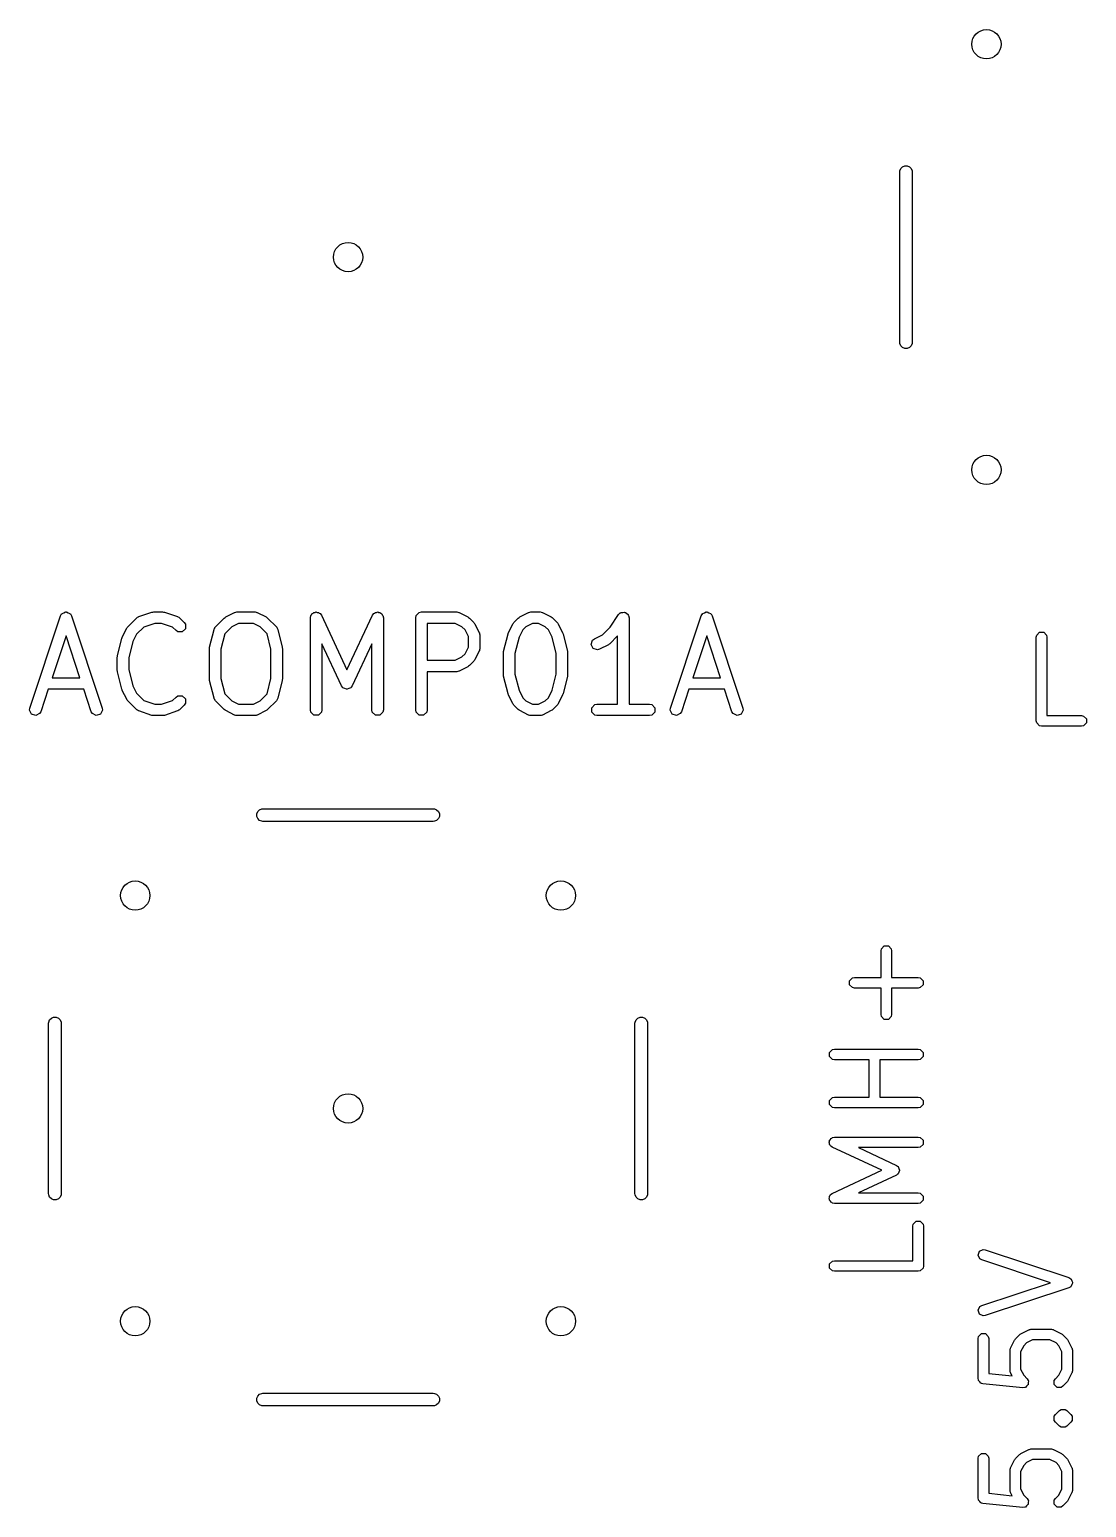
# Model space of a CAD drawing. Extents: x -0.15 to 0.9, y -0.14 to 1.34.
# Drawn here: x -0.15 to 0.347, y 0.613 to 1.307 of the extents above; entities that cross this region are included whole.
import ezdxf

# ---------------------------------------------------------------- set-up
doc = ezdxf.new("R2010")
doc.units = 0
doc.header["$MEASUREMENT"] = 0
doc.layers.add('BLACK', color=7, linetype='CONTINUOUS')

msp = doc.modelspace()

# ---------------------------------------------------------------- linework, layer by layer
at = {"layer": 'BLACK', "linetype": 'CONTINUOUS'}
for p, q in [((0.25925, 1.24), (0.25931, 1.24058)), ((0.25925, 1.16), (0.25925, 1.24)), ((0.25931, 1.24058), (0.25975, 1.24164)), ((0.25975, 1.24164), (0.26056, 1.24246)), ((0.26056, 1.24246), (0.26163, 1.2429)), ((0.26163, 1.2429), (0.26278, 1.2429)), ((0.26278, 1.2429), (0.26385, 1.24246)), ((0.26385, 1.24246), (0.26466, 1.24164)), ((0.26466, 1.24164), (0.2651, 1.24058)), ((0.2651, 1.24058), (0.26516, 1.24)), ((0.26516, 1.24), (0.26516, 1.16)), ((0.25931, 1.15942), (0.25925, 1.16)), ((0.26516, 1.16), (0.2651, 1.15942)), ((0.25975, 1.15836), (0.25931, 1.15942)), ((0.26056, 1.15754), (0.25975, 1.15836)), ((0.26163, 1.1571), (0.26056, 1.15754)), ((0.26278, 1.1571), (0.26163, 1.1571)), ((0.26385, 1.15754), (0.26278, 1.1571)), ((0.26466, 1.15836), (0.26385, 1.15754)), ((0.2651, 1.15942), (0.26466, 1.15836)), ((-0.14955, 0.9881), (-0.13511, 1.03141)), ((-0.13511, 1.03141), (-0.13459, 1.03233)), ((-0.13459, 1.03233), (-0.13441, 1.03242)), ((-0.13441, 1.03242), (-0.13432, 1.0326)), ((-0.13432, 1.0326), (-0.1335, 1.03287)), ((-0.1335, 1.03287), (-0.13274, 1.03325)), ((-0.13274, 1.03325), (-0.13254, 1.03319)), ((-0.13254, 1.03319), (-0.13235, 1.03325)), ((-0.13235, 1.03325), (-0.13158, 1.03287)), ((-0.13158, 1.03287), (-0.13077, 1.0326)), ((-0.13077, 1.0326), (-0.13068, 1.03242)), ((-0.13068, 1.03242), (-0.1305, 1.03233)), ((-0.1305, 1.03233), (-0.12998, 1.03141)), ((-0.12998, 1.03141), (-0.11554, 0.9881)), ((-0.10352, 1.02628), (-0.0994, 1.03041)), ((-0.0994, 1.03041), (-0.09929, 1.03048)), ((-0.09929, 1.03048), (-0.09926, 1.03054)), ((-0.09926, 1.03054), (-0.09888, 1.03075)), ((-0.09888, 1.03075), (-0.09852, 1.03099)), ((-0.09852, 1.03099), (-0.09846, 1.03099)), ((-0.09846, 1.03099), (-0.09834, 1.03106)), ((-0.09834, 1.03106), (-0.09215, 1.03312)), ((-0.09086, 1.02785), (-0.09602, 1.02613)), ((-0.09215, 1.03312), (-0.09172, 1.03318)), ((-0.09172, 1.03318), (-0.0913, 1.03326)), ((-0.0913, 1.03326), (-0.08717, 1.03326)), ((-0.08761, 1.02785), (-0.09086, 1.02785)), ((-0.08245, 1.02613), (-0.08761, 1.02785)), ((-0.08717, 1.03326), (-0.08675, 1.03318)), ((-0.08675, 1.03318), (-0.08632, 1.03312)), ((-0.08632, 1.03312), (-0.08013, 1.03106)), ((-0.08013, 1.03106), (-0.08001, 1.03099)), ((-0.08001, 1.03099), (-0.07995, 1.03099)), ((-0.07995, 1.03099), (-0.07959, 1.03075)), ((-0.07959, 1.03075), (-0.07921, 1.03054)), ((-0.07921, 1.03054), (-0.07919, 1.03048)), ((-0.07919, 1.03048), (-0.07907, 1.03041)), ((-0.07907, 1.03041), (-0.07701, 1.02834)), ((-0.07701, 1.02834), (-0.07642, 1.02747)), ((-0.06228, 1.02628), (-0.05815, 1.03041)), ((-0.05815, 1.03041), (-0.05779, 1.03065)), ((-0.05779, 1.03065), (-0.05745, 1.03091)), ((-0.05745, 1.03091), (-0.05333, 1.03297)), ((-0.05148, 1.02785), (-0.05464, 1.02627)), ((-0.05333, 1.03297), (-0.0532, 1.03301)), ((-0.0532, 1.03301), (-0.05315, 1.03305)), ((-0.05315, 1.03305), (-0.05273, 1.03314)), ((-0.05273, 1.03314), (-0.05231, 1.03325)), ((-0.05231, 1.03325), (-0.05225, 1.03323)), ((-0.05225, 1.03323), (-0.05212, 1.03326)), ((-0.05212, 1.03326), (-0.04387, 1.03326)), ((-0.04451, 1.02785), (-0.05148, 1.02785)), ((-0.04135, 1.02627), (-0.04451, 1.02785)), ((-0.04387, 1.03326), (-0.04373, 1.03323)), ((-0.04373, 1.03323), (-0.04368, 1.03325)), ((-0.04368, 1.03325), (-0.04326, 1.03314)), ((-0.04326, 1.03314), (-0.04283, 1.03305)), ((-0.04283, 1.03305), (-0.04279, 1.03301)), ((-0.04279, 1.03301), (-0.04266, 1.03297)), ((-0.04266, 1.03297), (-0.03853, 1.03091)), ((-0.03853, 1.03091), (-0.03819, 1.03065)), ((-0.03819, 1.03065), (-0.03783, 1.03041)), ((-0.03783, 1.03041), (-0.0337, 1.02628)), ((-0.0177, 1.03055), (-0.0175, 1.03159)), ((-0.0177, 0.98725), (-0.0177, 1.03055)), ((-0.0175, 1.03159), (-0.01716, 1.03193)), ((-0.01716, 1.03193), (-0.01699, 1.03238)), ((-0.01699, 1.03238), (-0.01645, 1.03263)), ((-0.01645, 1.03263), (-0.01603, 1.03305)), ((-0.01603, 1.03305), (-0.01555, 1.03305)), ((-0.01555, 1.03305), (-0.01511, 1.03326)), ((-0.01511, 1.03326), (-0.01456, 1.03305)), ((-0.01456, 1.03305), (-0.01396, 1.03305)), ((-0.01396, 1.03305), (-0.01362, 1.03271)), ((-0.01362, 1.03271), (-0.01317, 1.03255)), ((-0.01317, 1.03255), (-0.01254, 1.0317)), ((-0.01254, 1.0317), (-0.00056, 1.00602)), ((-0.00056, 1.00602), (0.01142, 1.0317)), ((0.01142, 1.0317), (0.01205, 1.03255)), ((0.01205, 1.03255), (0.0125, 1.03271)), ((0.0125, 1.03271), (0.01284, 1.03305)), ((0.01284, 1.03305), (0.01344, 1.03305)), ((0.01344, 1.03305), (0.01399, 1.03326)), ((0.01399, 1.03326), (0.01443, 1.03305)), ((0.01443, 1.03305), (0.01491, 1.03305)), ((0.01491, 1.03305), (0.01533, 1.03263)), ((0.01533, 1.03263), (0.01587, 1.03238)), ((0.01587, 1.03238), (0.01604, 1.03193)), ((0.01604, 1.03193), (0.01638, 1.03159)), ((0.01638, 1.03159), (0.01658, 1.03055)), ((0.01658, 1.03055), (0.01658, 0.98725)), ((0.03179, 1.03055), (0.032, 1.03159)), ((0.03179, 0.98725), (0.03179, 1.03055)), ((0.032, 1.03159), (0.03346, 1.03305)), ((0.03346, 1.03305), (0.0345, 1.03326)), ((0.0345, 1.03326), (0.051, 1.03326)), ((0.05036, 1.02785), (0.0372, 1.02785)), ((0.0372, 1.02785), (0.0372, 1.01058)), ((0.05352, 1.02627), (0.05036, 1.02785)), ((0.051, 1.03326), (0.05113, 1.03323)), ((0.05113, 1.03323), (0.05119, 1.03325)), ((0.05119, 1.03325), (0.05161, 1.03314)), ((0.05161, 1.03314), (0.05203, 1.03305)), ((0.05203, 1.03305), (0.05208, 1.03301)), ((0.05208, 1.03301), (0.05221, 1.03297)), ((0.05221, 1.03297), (0.05633, 1.03091)), ((0.05633, 1.03091), (0.05667, 1.03065)), ((0.05667, 1.03065), (0.05703, 1.03041)), ((0.05703, 1.03041), (0.0591, 1.02834)), ((0.0591, 1.02834), (0.05934, 1.02798)), ((0.05934, 1.02798), (0.0596, 1.02764)), ((0.07745, 1.02764), (0.07771, 1.02798)), ((0.07771, 1.02798), (0.07795, 1.02834)), ((0.07795, 1.02834), (0.08002, 1.03041)), ((0.08002, 1.03041), (0.08038, 1.03065)), ((0.08038, 1.03065), (0.08072, 1.03091)), ((0.08072, 1.03091), (0.08484, 1.03297)), ((0.08669, 1.02785), (0.08353, 1.02627)), ((0.08484, 1.03297), (0.08497, 1.03301)), ((0.08497, 1.03301), (0.08502, 1.03305)), ((0.08502, 1.03305), (0.08544, 1.03314)), ((0.08544, 1.03314), (0.08586, 1.03325)), ((0.08586, 1.03325), (0.08592, 1.03323)), ((0.08592, 1.03323), (0.08605, 1.03326)), ((0.08605, 1.03326), (0.09018, 1.03326)), ((0.08954, 1.02785), (0.08669, 1.02785)), ((0.0927, 1.02627), (0.08954, 1.02785)), ((0.09018, 1.03326), (0.09031, 1.03323)), ((0.09031, 1.03323), (0.09037, 1.03325)), ((0.09037, 1.03325), (0.09079, 1.03314)), ((0.09079, 1.03314), (0.09121, 1.03305)), ((0.09121, 1.03305), (0.09126, 1.03301)), ((0.09126, 1.03301), (0.09139, 1.03297)), ((0.09139, 1.03297), (0.09551, 1.03091)), ((0.09551, 1.03091), (0.09586, 1.03065)), ((0.09586, 1.03065), (0.09622, 1.03041)), ((0.09622, 1.03041), (0.09828, 1.02834)), ((0.09828, 1.02834), (0.09852, 1.02798)), ((0.09852, 1.02798), (0.09879, 1.02764)), ((0.12313, 1.02609), (0.12711, 1.03206)), ((0.12711, 1.03206), (0.12785, 1.0328)), ((0.12785, 1.0328), (0.12813, 1.03286)), ((0.12813, 1.03286), (0.12833, 1.03305)), ((0.12833, 1.03305), (0.12911, 1.03305)), ((0.12911, 1.03305), (0.12989, 1.03321)), ((0.12989, 1.03321), (0.13012, 1.03305)), ((0.13012, 1.03305), (0.1304, 1.03305)), ((0.1304, 1.03305), (0.13095, 1.0325)), ((0.13095, 1.0325), (0.13161, 1.03206)), ((0.13161, 1.03206), (0.13166, 1.03179)), ((0.13166, 1.03179), (0.13186, 1.03159)), ((0.13186, 1.03159), (0.13207, 1.03055)), ((0.13207, 1.03055), (0.13207, 0.98995)), ((0.15154, 0.9881), (0.16598, 1.03141)), ((0.16598, 1.03141), (0.1665, 1.03233)), ((0.1665, 1.03233), (0.16668, 1.03242)), ((0.16668, 1.03242), (0.16677, 1.0326)), ((0.16677, 1.0326), (0.16758, 1.03287)), ((0.16758, 1.03287), (0.16835, 1.03325)), ((0.16835, 1.03325), (0.16854, 1.03319)), ((0.16854, 1.03319), (0.16874, 1.03325)), ((0.16874, 1.03325), (0.1695, 1.03287)), ((0.1695, 1.03287), (0.17032, 1.0326)), ((0.17032, 1.0326), (0.17041, 1.03242)), ((0.17041, 1.03242), (0.17059, 1.03233)), ((0.17059, 1.03233), (0.17111, 1.03141)), ((0.17111, 1.03141), (0.18555, 0.9881)), ((-0.13254, 1.02199), (-0.1391, 1.00233)), ((-0.12599, 1.00233), (-0.13254, 1.02199)), ((-0.10836, 1.01265), (-0.1063, 1.0209)), ((-0.1063, 1.0209), (-0.10617, 1.02117)), ((-0.10617, 1.02117), (-0.10609, 1.02145)), ((-0.10609, 1.02145), (-0.10403, 1.02558)), ((-0.10403, 1.02558), (-0.10377, 1.02592)), ((-0.10377, 1.02592), (-0.10352, 1.02628)), ((-0.09939, 1.02276), (-0.10112, 1.0193)), ((-0.09602, 1.02613), (-0.09939, 1.02276)), ((-0.08084, 1.02452), (-0.08245, 1.02613)), ((-0.07996, 1.02393), (-0.08084, 1.02452)), ((-0.07789, 1.02393), (-0.07996, 1.02393)), ((-0.07642, 1.02539), (-0.07789, 1.02393)), ((-0.07642, 1.02747), (-0.07642, 1.02539)), ((-0.06505, 1.01677), (-0.06299, 1.02502)), ((-0.06299, 1.02502), (-0.06287, 1.02529)), ((-0.06287, 1.0254), (-0.06268, 1.02568)), ((-0.06287, 1.02529), (-0.06287, 1.0254)), ((-0.06268, 1.02568), (-0.06254, 1.02598)), ((-0.06254, 1.02598), (-0.06244, 1.02604)), ((-0.06244, 1.02604), (-0.06228, 1.02628)), ((-0.05792, 1.02298), (-0.05972, 1.01579)), ((-0.05464, 1.02627), (-0.05792, 1.02298)), ((-0.03806, 1.02298), (-0.04135, 1.02627)), ((-0.03626, 1.01579), (-0.03806, 1.02298)), ((-0.0337, 1.02628), (-0.03354, 1.02604)), ((-0.03354, 1.02604), (-0.03344, 1.02598)), ((-0.03344, 1.02598), (-0.0333, 1.02568)), ((-0.0333, 1.02568), (-0.03312, 1.0254)), ((-0.03312, 1.0254), (-0.03312, 1.02529)), ((-0.03312, 1.02529), (-0.03299, 1.02502)), ((-0.03299, 1.02502), (-0.03093, 1.01677)), ((0.05496, 1.02483), (0.05352, 1.02627)), ((0.05654, 1.02167), (0.05496, 1.02483)), ((0.05654, 1.01676), (0.05654, 1.02167)), ((0.0596, 1.02764), (0.06167, 1.02352)), ((0.06167, 1.02352), (0.0617, 1.02338)), ((0.0617, 1.02338), (0.06175, 1.02334)), ((0.06175, 1.02334), (0.06183, 1.02292)), ((0.06183, 1.02292), (0.06194, 1.0225)), ((0.06194, 1.0225), (0.06193, 1.02244)), ((0.06193, 1.02244), (0.06195, 1.0223)), ((0.06195, 1.0223), (0.06195, 1.01612)), ((0.07312, 1.01471), (0.07518, 1.02296)), ((0.07518, 1.02296), (0.07531, 1.02323)), ((0.07531, 1.02323), (0.07538, 1.02352)), ((0.07538, 1.02352), (0.07745, 1.02764)), ((0.08036, 1.02136), (0.07845, 1.01372)), ((0.08209, 1.02483), (0.08036, 1.02136)), ((0.08353, 1.02627), (0.08209, 1.02483)), ((0.09414, 1.02483), (0.0927, 1.02627)), ((0.09587, 1.02136), (0.09414, 1.02483)), ((0.09778, 1.01372), (0.09587, 1.02136)), ((0.09879, 1.02764), (0.10085, 1.02352)), ((0.10085, 1.02352), (0.10093, 1.02323)), ((0.10093, 1.02323), (0.10105, 1.02296)), ((0.10105, 1.02296), (0.10312, 1.01471)), ((0.11578, 1.0206), (0.11951, 1.02247)), ((0.11951, 1.02247), (0.12313, 1.02609)), ((0.12665, 1.02196), (0.12303, 1.01833)), ((0.12665, 0.98995), (0.12665, 1.02196)), ((0.16854, 1.02199), (0.16199, 1.00233)), ((0.1751, 1.00233), (0.16854, 1.02199)), ((0.32345, 1.02142), (0.32364, 1.02237)), ((0.32345, 0.98205), (0.32345, 1.02142)), ((0.32364, 1.02237), (0.32499, 1.02373)), ((0.32499, 1.02373), (0.3269, 1.02373)), ((0.3269, 1.02373), (0.32826, 1.02237)), ((0.32826, 1.02237), (0.32845, 1.02142)), ((0.32845, 1.02142), (0.32845, 0.98455)), ((-0.10112, 1.0193), (-0.10303, 1.01166)), ((-0.06513, 1.01612), (-0.06507, 1.01644)), ((-0.06513, 1.00168), (-0.06513, 1.01612)), ((-0.06507, 1.01644), (-0.06505, 1.01677)), ((-0.05972, 1.01579), (-0.05972, 1.00202)), ((-0.03626, 1.00202), (-0.03626, 1.01579)), ((-0.03093, 1.01677), (-0.03091, 1.01644)), ((-0.03091, 1.01644), (-0.03085, 1.01612)), ((-0.03085, 1.01612), (-0.03085, 1.00168)), ((-0.00301, 0.99848), (-0.01229, 1.01835)), ((-0.01229, 1.01835), (-0.01229, 0.98725)), ((0.01117, 1.01835), (0.00189, 0.99848)), ((0.01117, 0.98725), (0.01117, 1.01835)), ((0.05496, 1.0136), (0.05654, 1.01676)), ((0.06167, 1.01491), (0.0596, 1.01078)), ((0.0617, 1.01504), (0.06167, 1.01491)), ((0.06175, 1.01508), (0.0617, 1.01504)), ((0.06183, 1.01551), (0.06175, 1.01508)), ((0.06194, 1.01593), (0.06183, 1.01551)), ((0.06195, 1.01612), (0.06193, 1.01599)), ((0.06193, 1.01599), (0.06194, 1.01593)), ((0.07304, 1.01406), (0.0731, 1.01438)), ((0.07304, 1.00374), (0.07304, 1.01406)), ((0.0731, 1.01438), (0.07312, 1.01471)), ((0.10312, 1.01471), (0.10313, 1.01438)), ((0.10313, 1.01438), (0.1032, 1.01406)), ((0.1032, 1.01406), (0.1032, 1.00374)), ((0.11429, 1.01799), (0.11494, 1.01995)), ((0.11521, 1.01614), (0.11429, 1.01799)), ((0.11494, 1.01995), (0.11578, 1.0206)), ((0.11718, 1.01548), (0.11521, 1.01614)), ((0.1182, 1.01576), (0.11718, 1.01548)), ((0.12232, 1.01782), (0.1182, 1.01576)), ((0.12267, 1.01809), (0.12232, 1.01782)), ((0.12303, 1.01833), (0.12267, 1.01809)), ((-0.10844, 1.01199), (-0.10838, 1.01232)), ((-0.10844, 1.00581), (-0.10844, 1.01199)), ((-0.10838, 1.01232), (-0.10836, 1.01265)), ((-0.10303, 1.01166), (-0.10303, 1.00614)), ((0.0372, 1.01058), (0.05036, 1.01058)), ((0.05036, 1.01058), (0.05352, 1.01216)), ((0.05633, 1.00751), (0.05221, 1.00545)), ((0.05352, 1.01216), (0.05496, 1.0136)), ((0.05667, 1.00778), (0.05633, 1.00751)), ((0.05703, 1.00802), (0.05667, 1.00778)), ((0.0591, 1.01008), (0.05703, 1.00802)), ((0.05934, 1.01044), (0.0591, 1.01008)), ((0.0596, 1.01078), (0.05934, 1.01044)), ((0.07845, 1.01372), (0.07845, 1.00408)), ((0.09778, 1.00408), (0.09778, 1.01372)), ((-0.1391, 1.00233), (-0.12599, 1.00233)), ((-0.10838, 1.00548), (-0.10844, 1.00581)), ((-0.10836, 1.00515), (-0.10838, 1.00548)), ((-0.1063, 0.9969), (-0.10836, 1.00515)), ((-0.10303, 1.00614), (-0.10112, 0.9985)), ((-0.06507, 1.00136), (-0.06513, 1.00168)), ((-0.06505, 1.00103), (-0.06507, 1.00136)), ((-0.06299, 0.99278), (-0.06505, 1.00103)), ((-0.05972, 1.00202), (-0.05792, 0.99482)), ((-0.03806, 0.99482), (-0.03626, 1.00202)), ((-0.03093, 1.00103), (-0.03299, 0.99278)), ((-0.03091, 1.00136), (-0.03093, 1.00103)), ((-0.03085, 1.00168), (-0.03091, 1.00136)), ((0.051, 1.00516), (0.0372, 1.00516)), ((0.0372, 1.00516), (0.0372, 0.98725)), ((0.05113, 1.00519), (0.051, 1.00516)), ((0.05119, 1.00517), (0.05113, 1.00519)), ((0.05161, 1.00528), (0.05119, 1.00517)), ((0.05203, 1.00537), (0.05161, 1.00528)), ((0.05208, 1.00541), (0.05203, 1.00537)), ((0.05221, 1.00545), (0.05208, 1.00541)), ((0.0731, 1.00342), (0.07304, 1.00374)), ((0.07312, 1.00309), (0.0731, 1.00342)), ((0.07518, 0.99484), (0.07312, 1.00309)), ((0.07845, 1.00408), (0.08036, 0.99644)), ((0.09587, 0.99644), (0.09778, 1.00408)), ((0.10312, 1.00309), (0.10105, 0.99484)), ((0.10313, 1.00342), (0.10312, 1.00309)), ((0.1032, 1.00374), (0.10313, 1.00342)), ((0.16199, 1.00233), (0.1751, 1.00233)), ((-0.1409, 0.99691), (-0.14441, 0.98639)), ((-0.12418, 0.99691), (-0.1409, 0.99691)), ((-0.12068, 0.98639), (-0.12418, 0.99691)), ((-0.10617, 0.99663), (-0.1063, 0.9969)), ((-0.10609, 0.99635), (-0.10617, 0.99663)), ((-0.10403, 0.99222), (-0.10609, 0.99635)), ((-0.10112, 0.9985), (-0.09939, 0.99504)), ((-0.09939, 0.99504), (-0.09602, 0.99167)), ((-0.08245, 0.99167), (-0.08084, 0.99329)), ((-0.08084, 0.99329), (-0.07996, 0.99387)), ((-0.07996, 0.99387), (-0.07789, 0.99387)), ((-0.07789, 0.99387), (-0.07642, 0.99241)), ((-0.05792, 0.99482), (-0.05464, 0.99153)), ((-0.04135, 0.99153), (-0.03806, 0.99482)), ((-0.0026, 0.99791), (-0.00301, 0.99848)), ((-0.00256, 0.99779), (-0.0026, 0.99791)), ((-0.00249, 0.99776), (-0.00256, 0.99779)), ((-0.00239, 0.99762), (-0.00249, 0.99776)), ((-0.00152, 0.99731), (-0.00239, 0.99762)), ((-0.00068, 0.99692), (-0.00152, 0.99731)), ((-0.00056, 0.99696), (-0.00068, 0.99692)), ((-0.00044, 0.99692), (-0.00056, 0.99696)), ((0.0004, 0.99731), (-0.00044, 0.99692)), ((0.00127, 0.99762), (0.0004, 0.99731)), ((0.00137, 0.99776), (0.00127, 0.99762)), ((0.00144, 0.99779), (0.00137, 0.99776)), ((0.00148, 0.99791), (0.00144, 0.99779)), ((0.00189, 0.99848), (0.00148, 0.99791)), ((0.07531, 0.99457), (0.07518, 0.99484)), ((0.07538, 0.99429), (0.07531, 0.99457)), ((0.07745, 0.99016), (0.07538, 0.99429)), ((0.08036, 0.99644), (0.08209, 0.99297)), ((0.08209, 0.99297), (0.08353, 0.99153)), ((0.0927, 0.99153), (0.09414, 0.99297)), ((0.09414, 0.99297), (0.09587, 0.99644)), ((0.10085, 0.99429), (0.09879, 0.99016)), ((0.10093, 0.99457), (0.10085, 0.99429)), ((0.10105, 0.99484), (0.10093, 0.99457)), ((0.16018, 0.99691), (0.15668, 0.98639)), ((0.1769, 0.99691), (0.16018, 0.99691)), ((0.18041, 0.98639), (0.1769, 0.99691)), ((-0.14968, 0.98706), (-0.14955, 0.9881)), ((-0.14875, 0.9852), (-0.14968, 0.98706)), ((-0.14441, 0.98639), (-0.14493, 0.98547)), ((-0.12015, 0.98547), (-0.12068, 0.98639)), ((-0.11541, 0.98706), (-0.11633, 0.9852)), ((-0.11554, 0.9881), (-0.11541, 0.98706)), ((-0.10377, 0.99188), (-0.10403, 0.99222)), ((-0.10352, 0.99152), (-0.10377, 0.99188)), ((-0.0994, 0.9874), (-0.10352, 0.99152)), ((-0.09929, 0.98732), (-0.0994, 0.9874)), ((-0.09926, 0.98726), (-0.09929, 0.98732)), ((-0.09888, 0.98705), (-0.09926, 0.98726)), ((-0.09852, 0.98681), (-0.09888, 0.98705)), ((-0.09846, 0.98681), (-0.09852, 0.98681)), ((-0.09834, 0.98674), (-0.09846, 0.98681)), ((-0.09215, 0.98468), (-0.09834, 0.98674)), ((-0.09602, 0.99167), (-0.09086, 0.98995)), ((-0.09086, 0.98995), (-0.08761, 0.98995)), ((-0.08761, 0.98995), (-0.08245, 0.99167)), ((-0.08013, 0.98674), (-0.08632, 0.98468)), ((-0.08001, 0.98681), (-0.08013, 0.98674)), ((-0.07995, 0.98681), (-0.08001, 0.98681)), ((-0.07959, 0.98705), (-0.07995, 0.98681)), ((-0.07921, 0.98726), (-0.07959, 0.98705)), ((-0.07919, 0.98732), (-0.07921, 0.98726)), ((-0.07907, 0.9874), (-0.07919, 0.98732)), ((-0.07701, 0.98946), (-0.07907, 0.9874)), ((-0.07642, 0.99034), (-0.07701, 0.98946)), ((-0.07642, 0.99241), (-0.07642, 0.99034)), ((-0.06287, 0.99251), (-0.06299, 0.99278)), ((-0.06287, 0.9924), (-0.06287, 0.99251)), ((-0.06268, 0.99212), (-0.06287, 0.9924)), ((-0.06254, 0.99182), (-0.06268, 0.99212)), ((-0.06244, 0.99176), (-0.06254, 0.99182)), ((-0.06228, 0.99152), (-0.06244, 0.99176)), ((-0.05815, 0.9874), (-0.06228, 0.99152)), ((-0.05779, 0.98715), (-0.05815, 0.9874)), ((-0.05745, 0.98689), (-0.05779, 0.98715)), ((-0.05333, 0.98483), (-0.05745, 0.98689)), ((-0.05464, 0.99153), (-0.05148, 0.98995)), ((-0.05148, 0.98995), (-0.04451, 0.98995)), ((-0.04451, 0.98995), (-0.04135, 0.99153)), ((-0.03853, 0.98689), (-0.04266, 0.98483)), ((-0.03819, 0.98715), (-0.03853, 0.98689)), ((-0.03783, 0.9874), (-0.03819, 0.98715)), ((-0.0337, 0.99152), (-0.03783, 0.9874)), ((-0.03354, 0.99176), (-0.0337, 0.99152)), ((-0.03344, 0.99182), (-0.03354, 0.99176)), ((-0.0333, 0.99212), (-0.03344, 0.99182)), ((-0.03312, 0.9924), (-0.0333, 0.99212)), ((-0.03299, 0.99278), (-0.03312, 0.99251)), ((-0.03312, 0.99251), (-0.03312, 0.9924)), ((-0.0175, 0.98621), (-0.0177, 0.98725)), ((-0.01603, 0.98475), (-0.0175, 0.98621)), ((-0.0125, 0.98621), (-0.01396, 0.98475)), ((-0.01229, 0.98725), (-0.0125, 0.98621)), ((0.01137, 0.98621), (0.01117, 0.98725)), ((0.01284, 0.98475), (0.01137, 0.98621)), ((0.01638, 0.98621), (0.01491, 0.98475)), ((0.01658, 0.98725), (0.01638, 0.98621)), ((0.032, 0.98621), (0.03179, 0.98725)), ((0.03346, 0.98475), (0.032, 0.98621)), ((0.037, 0.98621), (0.03553, 0.98475)), ((0.0372, 0.98725), (0.037, 0.98621)), ((0.07771, 0.98982), (0.07745, 0.99016)), ((0.07795, 0.98946), (0.07771, 0.98982)), ((0.08002, 0.9874), (0.07795, 0.98946)), ((0.08038, 0.98715), (0.08002, 0.9874)), ((0.08072, 0.98689), (0.08038, 0.98715)), ((0.08484, 0.98483), (0.08072, 0.98689)), ((0.08353, 0.99153), (0.08669, 0.98995)), ((0.08669, 0.98995), (0.08954, 0.98995)), ((0.08954, 0.98995), (0.0927, 0.99153)), ((0.09551, 0.98689), (0.09139, 0.98483)), ((0.09586, 0.98715), (0.09551, 0.98689)), ((0.09622, 0.9874), (0.09586, 0.98715)), ((0.09828, 0.98946), (0.09622, 0.9874)), ((0.09852, 0.98982), (0.09828, 0.98946)), ((0.09879, 0.99016), (0.09852, 0.98982)), ((0.11449, 0.98828), (0.11595, 0.98975)), ((0.11449, 0.98621), (0.11449, 0.98828)), ((0.11595, 0.98475), (0.11449, 0.98621)), ((0.11595, 0.98975), (0.11699, 0.98995)), ((0.11699, 0.98995), (0.12665, 0.98995)), ((0.13207, 0.98995), (0.14173, 0.98995)), ((0.14173, 0.98995), (0.14277, 0.98975)), ((0.14277, 0.98975), (0.14424, 0.98828)), ((0.14424, 0.98621), (0.14277, 0.98475)), ((0.14424, 0.98828), (0.14424, 0.98621)), ((0.15141, 0.98706), (0.15154, 0.9881)), ((0.15233, 0.9852), (0.15141, 0.98706)), ((0.15668, 0.98639), (0.15615, 0.98547)), ((0.18093, 0.98547), (0.18041, 0.98639)), ((0.18568, 0.98706), (0.18475, 0.9852)), ((0.18555, 0.9881), (0.18568, 0.98706)), ((-0.14679, 0.98455), (-0.14875, 0.9852)), ((-0.14493, 0.98547), (-0.14679, 0.98455)), ((-0.1183, 0.98455), (-0.12015, 0.98547)), ((-0.11633, 0.9852), (-0.1183, 0.98455)), ((-0.09172, 0.98462), (-0.09215, 0.98468)), ((-0.0913, 0.98454), (-0.09172, 0.98462)), ((-0.08717, 0.98454), (-0.0913, 0.98454)), ((-0.08675, 0.98462), (-0.08717, 0.98454)), ((-0.08632, 0.98468), (-0.08675, 0.98462)), ((-0.0532, 0.98479), (-0.05333, 0.98483)), ((-0.05315, 0.98475), (-0.0532, 0.98479)), ((-0.05273, 0.98466), (-0.05315, 0.98475)), ((-0.05231, 0.98455), (-0.05273, 0.98466)), ((-0.05225, 0.98457), (-0.05231, 0.98455)), ((-0.05212, 0.98454), (-0.05225, 0.98457)), ((-0.04387, 0.98454), (-0.05212, 0.98454)), ((-0.04373, 0.98457), (-0.04387, 0.98454)), ((-0.04368, 0.98455), (-0.04373, 0.98457)), ((-0.04326, 0.98466), (-0.04368, 0.98455)), ((-0.04283, 0.98475), (-0.04326, 0.98466)), ((-0.04279, 0.98479), (-0.04283, 0.98475)), ((-0.04266, 0.98483), (-0.04279, 0.98479)), ((-0.01396, 0.98475), (-0.01603, 0.98475)), ((0.01491, 0.98475), (0.01284, 0.98475)), ((0.03553, 0.98475), (0.03346, 0.98475)), ((0.08497, 0.98479), (0.08484, 0.98483)), ((0.08502, 0.98475), (0.08497, 0.98479)), ((0.08544, 0.98466), (0.08502, 0.98475)), ((0.08586, 0.98455), (0.08544, 0.98466)), ((0.08592, 0.98457), (0.08586, 0.98455)), ((0.08605, 0.98454), (0.08592, 0.98457)), ((0.09018, 0.98454), (0.08605, 0.98454)), ((0.09031, 0.98457), (0.09018, 0.98454)), ((0.09037, 0.98455), (0.09031, 0.98457)), ((0.09079, 0.98466), (0.09037, 0.98455)), ((0.09121, 0.98475), (0.09079, 0.98466)), ((0.09126, 0.98479), (0.09121, 0.98475)), ((0.09139, 0.98483), (0.09126, 0.98479)), ((0.11699, 0.98454), (0.11595, 0.98475)), ((0.14173, 0.98454), (0.11699, 0.98454)), ((0.14277, 0.98475), (0.14173, 0.98454)), ((0.1543, 0.98455), (0.15233, 0.9852)), ((0.15615, 0.98547), (0.1543, 0.98455)), ((0.18279, 0.98455), (0.18093, 0.98547)), ((0.18475, 0.9852), (0.18279, 0.98455)), ((0.32364, 0.98109), (0.32345, 0.98205)), ((0.32499, 0.97974), (0.32364, 0.98109)), ((0.32595, 0.97955), (0.32499, 0.97974)), ((0.34469, 0.97955), (0.32595, 0.97955)), ((0.32845, 0.98455), (0.34469, 0.98455)), ((0.34469, 0.98455), (0.34565, 0.98436)), ((0.34565, 0.97974), (0.34469, 0.97955)), ((0.34565, 0.98436), (0.347, 0.983)), ((0.347, 0.98109), (0.34565, 0.97974)), ((0.347, 0.983), (0.347, 0.98109)), ((-0.0429, 0.93837), (-0.04246, 0.93944)), ((-0.0429, 0.93722), (-0.0429, 0.93837)), ((-0.04246, 0.93944), (-0.04164, 0.94025)), ((-0.04164, 0.94025), (-0.04058, 0.94069)), ((-0.04058, 0.94069), (-0.04, 0.94075)), ((-0.04, 0.94075), (0.04, 0.94075)), ((0.04, 0.94075), (0.04058, 0.94069)), ((0.04058, 0.94069), (0.04164, 0.94025)), ((0.04164, 0.94025), (0.04246, 0.93944)), ((0.04246, 0.93944), (0.0429, 0.93837)), ((0.0429, 0.93837), (0.0429, 0.93722)), ((-0.04246, 0.93615), (-0.0429, 0.93722)), ((-0.04164, 0.93534), (-0.04246, 0.93615)), ((-0.04058, 0.9349), (-0.04164, 0.93534)), ((-0.04, 0.93484), (-0.04058, 0.9349)), ((0.04, 0.93484), (-0.04, 0.93484)), ((0.04058, 0.9349), (0.04, 0.93484)), ((0.04164, 0.93534), (0.04058, 0.9349)), ((0.04246, 0.93615), (0.04164, 0.93534)), ((0.0429, 0.93722), (0.04246, 0.93615)), ((0.25046, 0.87405), (0.25065, 0.87501)), ((0.25065, 0.87501), (0.252, 0.87636)), ((0.252, 0.87636), (0.25391, 0.87636)), ((0.25391, 0.87636), (0.25526, 0.87501)), ((0.25526, 0.87501), (0.25546, 0.87405)), ((0.25046, 0.86156), (0.25046, 0.87405)), ((0.25546, 0.87405), (0.25546, 0.86156)), ((0.23565, 0.86001), (0.237, 0.86136)), ((0.237, 0.86136), (0.23796, 0.86156)), ((0.23796, 0.86156), (0.25046, 0.86156)), ((0.25546, 0.86156), (0.26795, 0.86156)), ((0.26795, 0.86156), (0.26891, 0.86136)), ((0.26891, 0.86136), (0.27026, 0.86001)), ((0.23565, 0.8581), (0.23565, 0.86001)), ((0.237, 0.85675), (0.23565, 0.8581)), ((0.23796, 0.85656), (0.237, 0.85675)), ((0.25046, 0.85656), (0.23796, 0.85656)), ((0.25046, 0.84406), (0.25046, 0.85656)), ((0.26795, 0.85656), (0.25546, 0.85656)), ((0.25546, 0.85656), (0.25546, 0.84406)), ((0.26891, 0.85675), (0.26795, 0.85656)), ((0.27026, 0.8581), (0.26891, 0.85675)), ((0.27026, 0.86001), (0.27026, 0.8581)), ((-0.14075, 0.84), (-0.14069, 0.84058)), ((-0.14069, 0.84058), (-0.14025, 0.84164)), ((-0.14025, 0.84164), (-0.13944, 0.84246)), ((-0.13944, 0.84246), (-0.13837, 0.8429)), ((-0.13837, 0.8429), (-0.13722, 0.8429)), ((-0.13722, 0.8429), (-0.13615, 0.84246)), ((-0.13615, 0.84246), (-0.13534, 0.84164)), ((-0.13534, 0.84164), (-0.1349, 0.84058)), ((-0.1349, 0.84058), (-0.13484, 0.84)), ((0.13484, 0.84), (0.1349, 0.84058)), ((0.1349, 0.84058), (0.13534, 0.84164)), ((0.13534, 0.84164), (0.13615, 0.84246)), ((0.13615, 0.84246), (0.13722, 0.8429)), ((0.13722, 0.8429), (0.13837, 0.8429)), ((0.13837, 0.8429), (0.13944, 0.84246)), ((0.13944, 0.84246), (0.14025, 0.84164)), ((0.14025, 0.84164), (0.14069, 0.84058)), ((0.14069, 0.84058), (0.14075, 0.84)), ((0.25065, 0.8431), (0.25046, 0.84406)), ((0.252, 0.84175), (0.25065, 0.8431)), ((0.25391, 0.84175), (0.252, 0.84175)), ((0.25526, 0.8431), (0.25391, 0.84175)), ((0.25546, 0.84406), (0.25526, 0.8431)), ((-0.14075, 0.76), (-0.14075, 0.84)), ((-0.13484, 0.84), (-0.13484, 0.76)), ((0.13484, 0.76), (0.13484, 0.84)), ((0.14075, 0.84), (0.14075, 0.76)), ((0.22627, 0.82627), (0.22763, 0.82762)), ((0.22763, 0.82762), (0.22858, 0.82781)), ((0.22858, 0.82781), (0.26795, 0.82781)), ((0.26795, 0.82781), (0.26891, 0.82762)), ((0.26891, 0.82762), (0.27026, 0.82627)), ((0.22627, 0.82435), (0.22627, 0.82627)), ((0.22763, 0.823), (0.22627, 0.82435)), ((0.22858, 0.82281), (0.22763, 0.823)), ((0.24483, 0.82281), (0.22858, 0.82281)), ((0.24483, 0.80531), (0.24483, 0.82281)), ((0.26795, 0.82281), (0.24983, 0.82281)), ((0.24983, 0.82281), (0.24983, 0.80531)), ((0.26891, 0.823), (0.26795, 0.82281)), ((0.27026, 0.82435), (0.26891, 0.823)), ((0.27026, 0.82627), (0.27026, 0.82435)), ((0.22627, 0.80377), (0.22763, 0.80512)), ((0.22627, 0.80186), (0.22627, 0.80377)), ((0.22763, 0.8005), (0.22627, 0.80186)), ((0.22763, 0.80512), (0.22858, 0.80531)), ((0.22858, 0.80031), (0.22763, 0.8005)), ((0.22858, 0.80531), (0.24483, 0.80531)), ((0.26795, 0.80031), (0.22858, 0.80031)), ((0.24983, 0.80531), (0.26795, 0.80531)), ((0.26795, 0.80531), (0.26891, 0.80512)), ((0.26891, 0.8005), (0.26795, 0.80031)), ((0.26891, 0.80512), (0.27026, 0.80377)), ((0.27026, 0.80186), (0.26891, 0.8005)), ((0.27026, 0.80377), (0.27026, 0.80186)), ((0.22627, 0.78502), (0.22666, 0.78541)), ((0.22627, 0.78458), (0.22627, 0.78502)), ((0.22666, 0.78541), (0.22689, 0.78591)), ((0.22689, 0.78591), (0.22731, 0.78606)), ((0.22731, 0.78606), (0.22763, 0.78637)), ((0.22763, 0.78637), (0.22858, 0.78656)), ((0.22858, 0.78656), (0.26795, 0.78656)), ((0.26795, 0.78656), (0.26891, 0.78637)), ((0.26891, 0.78637), (0.27026, 0.78502)), ((0.27026, 0.78502), (0.27026, 0.78311)), ((0.22609, 0.78417), (0.22627, 0.78458)), ((0.22627, 0.78366), (0.22609, 0.78417)), ((0.22627, 0.78311), (0.22627, 0.78366)), ((0.22659, 0.78279), (0.22627, 0.78311)), ((0.22674, 0.78238), (0.22659, 0.78279)), ((0.22753, 0.7818), (0.22674, 0.78238)), ((0.25079, 0.77094), (0.22753, 0.7818)), ((0.26795, 0.78156), (0.23985, 0.78156)), ((0.23985, 0.78156), (0.25776, 0.77321)), ((0.26891, 0.78175), (0.26795, 0.78156)), ((0.27026, 0.78311), (0.26891, 0.78175)), ((0.22753, 0.76008), (0.25079, 0.77094)), ((0.25776, 0.77321), (0.25828, 0.77283)), ((0.25828, 0.77283), (0.25839, 0.77278)), ((0.25839, 0.77278), (0.25842, 0.77272)), ((0.25842, 0.77272), (0.25855, 0.77263)), ((0.25855, 0.77263), (0.25884, 0.77183)), ((0.25884, 0.77183), (0.2592, 0.77105)), ((0.2592, 0.77083), (0.25884, 0.77006)), ((0.2592, 0.77105), (0.25916, 0.77094)), ((0.25916, 0.77094), (0.2592, 0.77083)), ((0.25776, 0.76868), (0.23985, 0.76032)), ((0.25828, 0.76906), (0.25776, 0.76868)), ((0.25839, 0.7691), (0.25828, 0.76906)), ((0.25842, 0.76916), (0.25839, 0.7691)), ((0.25855, 0.76925), (0.25842, 0.76916)), ((0.25884, 0.77006), (0.25855, 0.76925)), ((-0.14069, 0.75942), (-0.14075, 0.76)), ((-0.14025, 0.75836), (-0.14069, 0.75942)), ((-0.13944, 0.75754), (-0.14025, 0.75836)), ((-0.13837, 0.7571), (-0.13944, 0.75754)), ((-0.13722, 0.7571), (-0.13837, 0.7571)), ((-0.13615, 0.75754), (-0.13722, 0.7571)), ((-0.13534, 0.75836), (-0.13615, 0.75754)), ((-0.1349, 0.75942), (-0.13534, 0.75836)), ((-0.13484, 0.76), (-0.1349, 0.75942)), ((0.1349, 0.75942), (0.13484, 0.76)), ((0.13534, 0.75836), (0.1349, 0.75942)), ((0.13615, 0.75754), (0.13534, 0.75836)), ((0.13722, 0.7571), (0.13615, 0.75754)), ((0.13837, 0.7571), (0.13722, 0.7571)), ((0.13944, 0.75754), (0.13837, 0.7571)), ((0.14025, 0.75836), (0.13944, 0.75754)), ((0.14069, 0.75942), (0.14025, 0.75836)), ((0.14075, 0.76), (0.14069, 0.75942)), ((0.22609, 0.75771), (0.22627, 0.75822)), ((0.22627, 0.75731), (0.22609, 0.75771)), ((0.22627, 0.75877), (0.22659, 0.75909)), ((0.22627, 0.75822), (0.22627, 0.75877)), ((0.22627, 0.75686), (0.22627, 0.75731)), ((0.22659, 0.75909), (0.22674, 0.75951)), ((0.22674, 0.75951), (0.22753, 0.76008)), ((0.23985, 0.76032), (0.26795, 0.76032)), ((0.26795, 0.76032), (0.26891, 0.76013)), ((0.26891, 0.76013), (0.27026, 0.75877)), ((0.27026, 0.75877), (0.27026, 0.75686)), ((0.22666, 0.75647), (0.22627, 0.75686)), ((0.22689, 0.75597), (0.22666, 0.75647)), ((0.22731, 0.75582), (0.22689, 0.75597)), ((0.22763, 0.75551), (0.22731, 0.75582)), ((0.22858, 0.75532), (0.22763, 0.75551)), ((0.26795, 0.75532), (0.22858, 0.75532)), ((0.26891, 0.75551), (0.26795, 0.75532)), ((0.27026, 0.75686), (0.26891, 0.75551)), ((0.26545, 0.74469), (0.26564, 0.74565)), ((0.26545, 0.72845), (0.26545, 0.74469)), ((0.26564, 0.74565), (0.267, 0.747)), ((0.267, 0.747), (0.26891, 0.747)), ((0.26891, 0.747), (0.27026, 0.74565)), ((0.27026, 0.74565), (0.27045, 0.74469)), ((0.27045, 0.74469), (0.27045, 0.72595)), ((0.29609, 0.73106), (0.29669, 0.73287)), ((0.29695, 0.72934), (0.29609, 0.73106)), ((0.29669, 0.73287), (0.29841, 0.73373)), ((0.29779, 0.72886), (0.29695, 0.72934)), ((0.29841, 0.73373), (0.29937, 0.73361)), ((0.29937, 0.73361), (0.33874, 0.72048)), ((0.22627, 0.7269), (0.22763, 0.72826)), ((0.22627, 0.72499), (0.22627, 0.7269)), ((0.22763, 0.72364), (0.22627, 0.72499)), ((0.22763, 0.72826), (0.22858, 0.72845)), ((0.22858, 0.72345), (0.22763, 0.72364)), ((0.22858, 0.72845), (0.26545, 0.72845)), ((0.26795, 0.72345), (0.22858, 0.72345)), ((0.26891, 0.72364), (0.26795, 0.72345)), ((0.27026, 0.72499), (0.26891, 0.72364)), ((0.27045, 0.72595), (0.27026, 0.72499)), ((0.33005, 0.71811), (0.29779, 0.72886)), ((0.29779, 0.70736), (0.33005, 0.71811)), ((0.33874, 0.71574), (0.29937, 0.70262)), ((0.33874, 0.72048), (0.33959, 0.72)), ((0.33959, 0.71622), (0.33874, 0.71574)), ((0.33959, 0.72), (0.33967, 0.71983)), ((0.33967, 0.71639), (0.33959, 0.71622)), ((0.33967, 0.71983), (0.33984, 0.71975)), ((0.33984, 0.71647), (0.33967, 0.71639)), ((0.33984, 0.71975), (0.34009, 0.719)), ((0.34009, 0.71722), (0.33984, 0.71647)), ((0.34009, 0.719), (0.34045, 0.71829)), ((0.34045, 0.71793), (0.34009, 0.71722)), ((0.34045, 0.71829), (0.34039, 0.71811)), ((0.34039, 0.71811), (0.34045, 0.71793)), ((0.29609, 0.70516), (0.29695, 0.70688)), ((0.29669, 0.70335), (0.29609, 0.70516)), ((0.29841, 0.70249), (0.29669, 0.70335)), ((0.29695, 0.70688), (0.29779, 0.70736)), ((0.29937, 0.70262), (0.29841, 0.70249)), ((0.31621, 0.6941), (0.31996, 0.69597)), ((0.31996, 0.69597), (0.32008, 0.69601)), ((0.32008, 0.69601), (0.32012, 0.69605)), ((0.32012, 0.69605), (0.32052, 0.69613)), ((0.32052, 0.69613), (0.3209, 0.69623)), ((0.3209, 0.69623), (0.32096, 0.69621)), ((0.32096, 0.69621), (0.32108, 0.69624)), ((0.32108, 0.69624), (0.33045, 0.69624)), ((0.33045, 0.69624), (0.33058, 0.69621)), ((0.33058, 0.69621), (0.33063, 0.69623)), ((0.33063, 0.69623), (0.33102, 0.69613)), ((0.33102, 0.69613), (0.33141, 0.69605)), ((0.33141, 0.69605), (0.33145, 0.69601)), ((0.33145, 0.69601), (0.33157, 0.69597)), ((0.33157, 0.69597), (0.33532, 0.6941)), ((0.29608, 0.69186), (0.29627, 0.69282)), ((0.29608, 0.67312), (0.29608, 0.69186)), ((0.29627, 0.69282), (0.29763, 0.69417)), ((0.29763, 0.69417), (0.29954, 0.69417)), ((0.29954, 0.69417), (0.30089, 0.69282)), ((0.30089, 0.69282), (0.30108, 0.69186)), ((0.30108, 0.69186), (0.30108, 0.67538)), ((0.31135, 0.68736), (0.31322, 0.69111)), ((0.31322, 0.69111), (0.31347, 0.69142)), ((0.31347, 0.69142), (0.31369, 0.69176)), ((0.31369, 0.69176), (0.31556, 0.69363)), ((0.31556, 0.69363), (0.3159, 0.69385)), ((0.3159, 0.69385), (0.31621, 0.6941)), ((0.31751, 0.68851), (0.31608, 0.68565)), ((0.31881, 0.68981), (0.31751, 0.68851)), ((0.32167, 0.69124), (0.31881, 0.68981)), ((0.32986, 0.69124), (0.32167, 0.69124)), ((0.33272, 0.68981), (0.32986, 0.69124)), ((0.33402, 0.68851), (0.33272, 0.68981)), ((0.33545, 0.68565), (0.33402, 0.68851)), ((0.33532, 0.6941), (0.33564, 0.69385)), ((0.33564, 0.69385), (0.33597, 0.69363)), ((0.33597, 0.69363), (0.33785, 0.69176)), ((0.33785, 0.69176), (0.33807, 0.69142)), ((0.33807, 0.69142), (0.33831, 0.69111)), ((0.33831, 0.69111), (0.34019, 0.68736)), ((0.31108, 0.68624), (0.31111, 0.68636)), ((0.31108, 0.67687), (0.31108, 0.68624)), ((0.31109, 0.68642), (0.31119, 0.6868)), ((0.31111, 0.68636), (0.31109, 0.68642)), ((0.31119, 0.6868), (0.31127, 0.6872)), ((0.31127, 0.6872), (0.31131, 0.68724)), ((0.31131, 0.68724), (0.31135, 0.68736)), ((0.31608, 0.68565), (0.31608, 0.67746)), ((0.33545, 0.67746), (0.33545, 0.68565)), ((0.34019, 0.68736), (0.34022, 0.68724)), ((0.34022, 0.68724), (0.34026, 0.6872)), ((0.34026, 0.6872), (0.34034, 0.6868)), ((0.34034, 0.6868), (0.34045, 0.68642)), ((0.34045, 0.68642), (0.34043, 0.68636)), ((0.34043, 0.68636), (0.34045, 0.68624)), ((0.34045, 0.68624), (0.34045, 0.67687)), ((0.30108, 0.67538), (0.31208, 0.67428)), ((0.31111, 0.67674), (0.31108, 0.67687)), ((0.31109, 0.67669), (0.31111, 0.67674)), ((0.31119, 0.6763), (0.31109, 0.67669)), ((0.31127, 0.67591), (0.31119, 0.6763)), ((0.31131, 0.67587), (0.31127, 0.67591)), ((0.31135, 0.67575), (0.31131, 0.67587)), ((0.31208, 0.67428), (0.31135, 0.67575)), ((0.31608, 0.67746), (0.31751, 0.6746)), ((0.31751, 0.6746), (0.3191, 0.67301)), ((0.33244, 0.67301), (0.33402, 0.6746)), ((0.33402, 0.6746), (0.33545, 0.67746)), ((0.34019, 0.67575), (0.33831, 0.672)), ((0.34022, 0.67587), (0.34019, 0.67575)), ((0.34026, 0.67591), (0.34022, 0.67587)), ((0.34034, 0.6763), (0.34026, 0.67591)), ((0.34045, 0.67669), (0.34034, 0.6763)), ((0.34045, 0.67687), (0.34043, 0.67674)), ((0.34043, 0.67674), (0.34045, 0.67669)), ((0.2962, 0.67252), (0.29608, 0.67312)), ((0.29619, 0.67239), (0.2962, 0.67252)), ((0.29624, 0.67233), (0.29619, 0.67239)), ((0.29627, 0.67216), (0.29624, 0.67233)), ((0.29687, 0.67156), (0.29627, 0.67216)), ((0.2974, 0.67091), (0.29687, 0.67156)), ((0.29757, 0.67086), (0.2974, 0.67091)), ((0.29763, 0.67081), (0.29757, 0.67086)), ((0.29775, 0.67081), (0.29763, 0.67081)), ((0.29833, 0.67063), (0.29775, 0.67081)), ((0.31708, 0.66875), (0.29833, 0.67063)), ((0.31805, 0.66885), (0.31708, 0.66875)), ((0.31816, 0.66893), (0.31805, 0.66885)), ((0.31829, 0.66893), (0.31816, 0.66893)), ((0.31888, 0.66953), (0.31829, 0.66893)), ((0.31953, 0.67006), (0.31888, 0.66953)), ((0.3191, 0.67301), (0.31964, 0.6722)), ((0.31955, 0.67019), (0.31953, 0.67006)), ((0.31964, 0.67028), (0.31955, 0.67019)), ((0.31964, 0.6722), (0.31964, 0.67207)), ((0.31964, 0.67207), (0.31972, 0.67196)), ((0.31972, 0.67196), (0.31964, 0.67113)), ((0.31964, 0.67113), (0.31964, 0.67028)), ((0.33189, 0.6722), (0.33244, 0.67301)), ((0.33189, 0.67028), (0.33189, 0.6722)), ((0.33325, 0.66893), (0.33189, 0.67028)), ((0.33516, 0.66893), (0.33325, 0.66893)), ((0.33597, 0.66947), (0.33516, 0.66893)), ((0.33785, 0.67135), (0.33597, 0.66947)), ((0.33807, 0.67168), (0.33785, 0.67135)), ((0.33831, 0.672), (0.33807, 0.67168)), ((-0.0429, 0.66378), (-0.04246, 0.66485)), ((-0.0429, 0.66263), (-0.0429, 0.66378)), ((-0.04246, 0.66156), (-0.0429, 0.66263)), ((-0.04246, 0.66485), (-0.04164, 0.66566)), ((-0.04164, 0.66075), (-0.04246, 0.66156)), ((-0.04164, 0.66566), (-0.04058, 0.6661)), ((-0.04058, 0.66031), (-0.04164, 0.66075)), ((-0.04058, 0.6661), (-0.04, 0.66616)), ((-0.04, 0.66025), (-0.04058, 0.66031)), ((-0.04, 0.66616), (0.04, 0.66616)), ((0.04, 0.66025), (-0.04, 0.66025)), ((0.04, 0.66616), (0.04058, 0.6661)), ((0.04058, 0.66031), (0.04, 0.66025)), ((0.04058, 0.6661), (0.04164, 0.66566)), ((0.04164, 0.66075), (0.04058, 0.66031)), ((0.04164, 0.66566), (0.04246, 0.66485)), ((0.04246, 0.66156), (0.04164, 0.66075)), ((0.04246, 0.66485), (0.0429, 0.66378)), ((0.0429, 0.66263), (0.04246, 0.66156)), ((0.0429, 0.66378), (0.0429, 0.66263)), ((0.33189, 0.65532), (0.33244, 0.65614)), ((0.33189, 0.65341), (0.33189, 0.65532)), ((0.33189, 0.65532), (0.33189, 0.65532)), ((0.33244, 0.6526), (0.33189, 0.65341)), ((0.33244, 0.65614), (0.33431, 0.65801)), ((0.33431, 0.65801), (0.33512, 0.65855)), ((0.33512, 0.65855), (0.33704, 0.65855)), ((0.33704, 0.65855), (0.33785, 0.65801)), ((0.33785, 0.65801), (0.33972, 0.65614)), ((0.33972, 0.65614), (0.34026, 0.65532)), ((0.34026, 0.65341), (0.33972, 0.6526)), ((0.34026, 0.65532), (0.34026, 0.65532)), ((0.34026, 0.65532), (0.34026, 0.65341)), ((0.33431, 0.65073), (0.33244, 0.6526)), ((0.33512, 0.65018), (0.33431, 0.65073)), ((0.33704, 0.65018), (0.33512, 0.65018)), ((0.33785, 0.65073), (0.33704, 0.65018)), ((0.33972, 0.6526), (0.33785, 0.65073)), ((0.31621, 0.63786), (0.31996, 0.63973)), ((0.31996, 0.63973), (0.32008, 0.63976)), ((0.32008, 0.63976), (0.32012, 0.6398)), ((0.32012, 0.6398), (0.32052, 0.63988)), ((0.32052, 0.63988), (0.3209, 0.63999)), ((0.3209, 0.63999), (0.32096, 0.63997)), ((0.32096, 0.63997), (0.32108, 0.64)), ((0.32108, 0.64), (0.33045, 0.64)), ((0.33045, 0.64), (0.33058, 0.63997)), ((0.33058, 0.63997), (0.33063, 0.63999)), ((0.33063, 0.63999), (0.33102, 0.63988)), ((0.33102, 0.63988), (0.33141, 0.6398)), ((0.33141, 0.6398), (0.33145, 0.63976)), ((0.33145, 0.63976), (0.33157, 0.63973)), ((0.33157, 0.63973), (0.33532, 0.63786)), ((0.29608, 0.63562), (0.29627, 0.63658)), ((0.29608, 0.61687), (0.29608, 0.63562)), ((0.29627, 0.63658), (0.29763, 0.63793)), ((0.29763, 0.63793), (0.29954, 0.63793)), ((0.29954, 0.63793), (0.30089, 0.63658)), ((0.30089, 0.63658), (0.30108, 0.63562)), ((0.30108, 0.63562), (0.30108, 0.61914)), ((0.31135, 0.63111), (0.31322, 0.63486)), ((0.31322, 0.63486), (0.31347, 0.63518)), ((0.31347, 0.63518), (0.31369, 0.63551)), ((0.31369, 0.63551), (0.31556, 0.63739)), ((0.31556, 0.63739), (0.3159, 0.63761)), ((0.3159, 0.63761), (0.31621, 0.63786)), ((0.31751, 0.63226), (0.31608, 0.62941)), ((0.31881, 0.63357), (0.31751, 0.63226)), ((0.32167, 0.635), (0.31881, 0.63357)), ((0.32986, 0.635), (0.32167, 0.635)), ((0.33272, 0.63357), (0.32986, 0.635)), ((0.33402, 0.63226), (0.33272, 0.63357)), ((0.33545, 0.62941), (0.33402, 0.63226)), ((0.33532, 0.63786), (0.33564, 0.63761)), ((0.33564, 0.63761), (0.33597, 0.63739)), ((0.33597, 0.63739), (0.33785, 0.63551)), ((0.33785, 0.63551), (0.33807, 0.63518)), ((0.33807, 0.63518), (0.33831, 0.63486)), ((0.33831, 0.63486), (0.34019, 0.63111)), ((0.31108, 0.63), (0.31111, 0.63012)), ((0.31108, 0.62062), (0.31108, 0.63)), ((0.31109, 0.63017), (0.31119, 0.63056)), ((0.31111, 0.63012), (0.31109, 0.63017)), ((0.31119, 0.63056), (0.31127, 0.63095)), ((0.31127, 0.63095), (0.31131, 0.63099)), ((0.31131, 0.63099), (0.31135, 0.63111)), ((0.31608, 0.62941), (0.31608, 0.62121)), ((0.33545, 0.62121), (0.33545, 0.62941)), ((0.34019, 0.63111), (0.34022, 0.63099)), ((0.34022, 0.63099), (0.34026, 0.63095)), ((0.34026, 0.63095), (0.34034, 0.63056)), ((0.34034, 0.63056), (0.34045, 0.63017)), ((0.34045, 0.63017), (0.34043, 0.63012)), ((0.34043, 0.63012), (0.34045, 0.63)), ((0.34045, 0.63), (0.34045, 0.62062)), ((0.30108, 0.61914), (0.31208, 0.61804)), ((0.31111, 0.6205), (0.31108, 0.62062)), ((0.31109, 0.62045), (0.31111, 0.6205)), ((0.31119, 0.62006), (0.31109, 0.62045)), ((0.31127, 0.61967), (0.31119, 0.62006)), ((0.31131, 0.61963), (0.31127, 0.61967)), ((0.31135, 0.6195), (0.31131, 0.61963)), ((0.31208, 0.61804), (0.31135, 0.6195)), ((0.31608, 0.62121), (0.31751, 0.61835)), ((0.31751, 0.61835), (0.3191, 0.61677)), ((0.33244, 0.61677), (0.33402, 0.61835)), ((0.33402, 0.61835), (0.33545, 0.62121)), ((0.34019, 0.6195), (0.33831, 0.61575)), ((0.34022, 0.61963), (0.34019, 0.6195)), ((0.34026, 0.61967), (0.34022, 0.61963)), ((0.34034, 0.62006), (0.34026, 0.61967)), ((0.34045, 0.62045), (0.34034, 0.62006)), ((0.34045, 0.62062), (0.34043, 0.6205)), ((0.34043, 0.6205), (0.34045, 0.62045)), ((0.2962, 0.61627), (0.29608, 0.61687)), ((0.29619, 0.61615), (0.2962, 0.61627)), ((0.29624, 0.61609), (0.29619, 0.61615)), ((0.29627, 0.61592), (0.29624, 0.61609)), ((0.29687, 0.61532), (0.29627, 0.61592)), ((0.2974, 0.61467), (0.29687, 0.61532)), ((0.29757, 0.61462), (0.2974, 0.61467)), ((0.29763, 0.61456), (0.29757, 0.61462)), ((0.29775, 0.61456), (0.29763, 0.61456)), ((0.29833, 0.61439), (0.29775, 0.61456)), ((0.31708, 0.61251), (0.29833, 0.61439)), ((0.31805, 0.6126), (0.31708, 0.61251)), ((0.31816, 0.61269), (0.31805, 0.6126)), ((0.31829, 0.61269), (0.31816, 0.61269)), ((0.31888, 0.61328), (0.31829, 0.61269)), ((0.31953, 0.61382), (0.31888, 0.61328)), ((0.3191, 0.61677), (0.31964, 0.61595)), ((0.31955, 0.61395), (0.31953, 0.61382)), ((0.31964, 0.61404), (0.31955, 0.61395)), ((0.31964, 0.61595), (0.31964, 0.61582)), ((0.31964, 0.61582), (0.31972, 0.61572)), ((0.31972, 0.61572), (0.31964, 0.61488)), ((0.31964, 0.61488), (0.31964, 0.61404)), ((0.33189, 0.61595), (0.33244, 0.61677)), ((0.33189, 0.61404), (0.33189, 0.61595)), ((0.33325, 0.61269), (0.33189, 0.61404)), ((0.33516, 0.61269), (0.33325, 0.61269)), ((0.33597, 0.61323), (0.33516, 0.61269)), ((0.33785, 0.61511), (0.33597, 0.61323)), ((0.33807, 0.61544), (0.33785, 0.61511)), ((0.33831, 0.61575), (0.33807, 0.61544))]:
    msp.add_line(p, q, dxfattribs=at)
at = {"layer": 'BLACK'}
for centre in [(0.3, 1.3), (0.3, 1.3), (0, 1.2), (0, 1.2), (0.3, 1.1), (0.3, 1.1), (-0.1, 0.9), (-0.1, 0.9), (0.1, 0.9), (0.1, 0.9), (0, 0.8), (0, 0.8), (-0.1, 0.7), (-0.1, 0.7), (0.1, 0.7), (0.1, 0.7)]:
    msp.add_circle(centre, 0.00689, dxfattribs=at)

doc.saveas('drawing.dxf')
